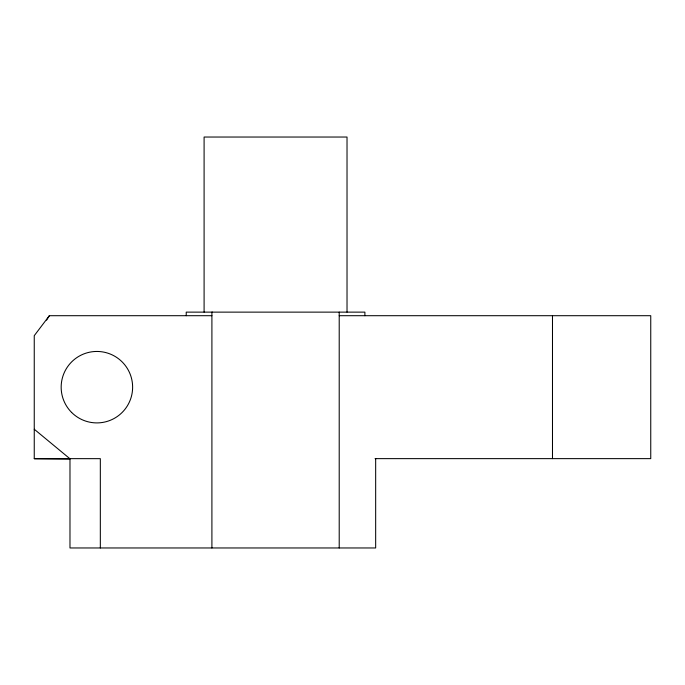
<?xml version="1.0" encoding="UTF-8"?>
<svg xmlns="http://www.w3.org/2000/svg" width="685" height="685" viewBox="0 0 685 685"><rect width="100%" height="100%" fill="white"/><g stroke="black" fill="none" stroke-linecap="round" stroke-linejoin="round"><path stroke-width="1.03" d="M186.226 315.699L186.226 312.129L364.891 312.129L364.891 315.699M204.096 312.129L204.096 137.034L347.021 137.034L347.021 312.129M211.905 547.966L211.905 312.129L212.393 312.129M339.212 547.966L339.212 312.129M46.563 320.143L49.363 315.699L211.905 315.699M49.363 315.699L34.25 335.684L34.25 458.633L69.981 458.796L34.25 429.238M339.212 315.699L650.75 315.699L650.75 458.633L375.063 458.633M69.981 458.796L34.25 458.633L100.327 458.659L100.327 547.966M552.487 315.699L552.487 458.633M375.663 458.633L375.663 547.966L69.981 547.966L69.981 458.659M71.625 412.447A35.74 35.74 0 0 0 131.409 396.427A35.74 35.74 0 0 0 87.646 352.664A35.74 35.74 0 0 0 71.625 412.447"/></g></svg>
